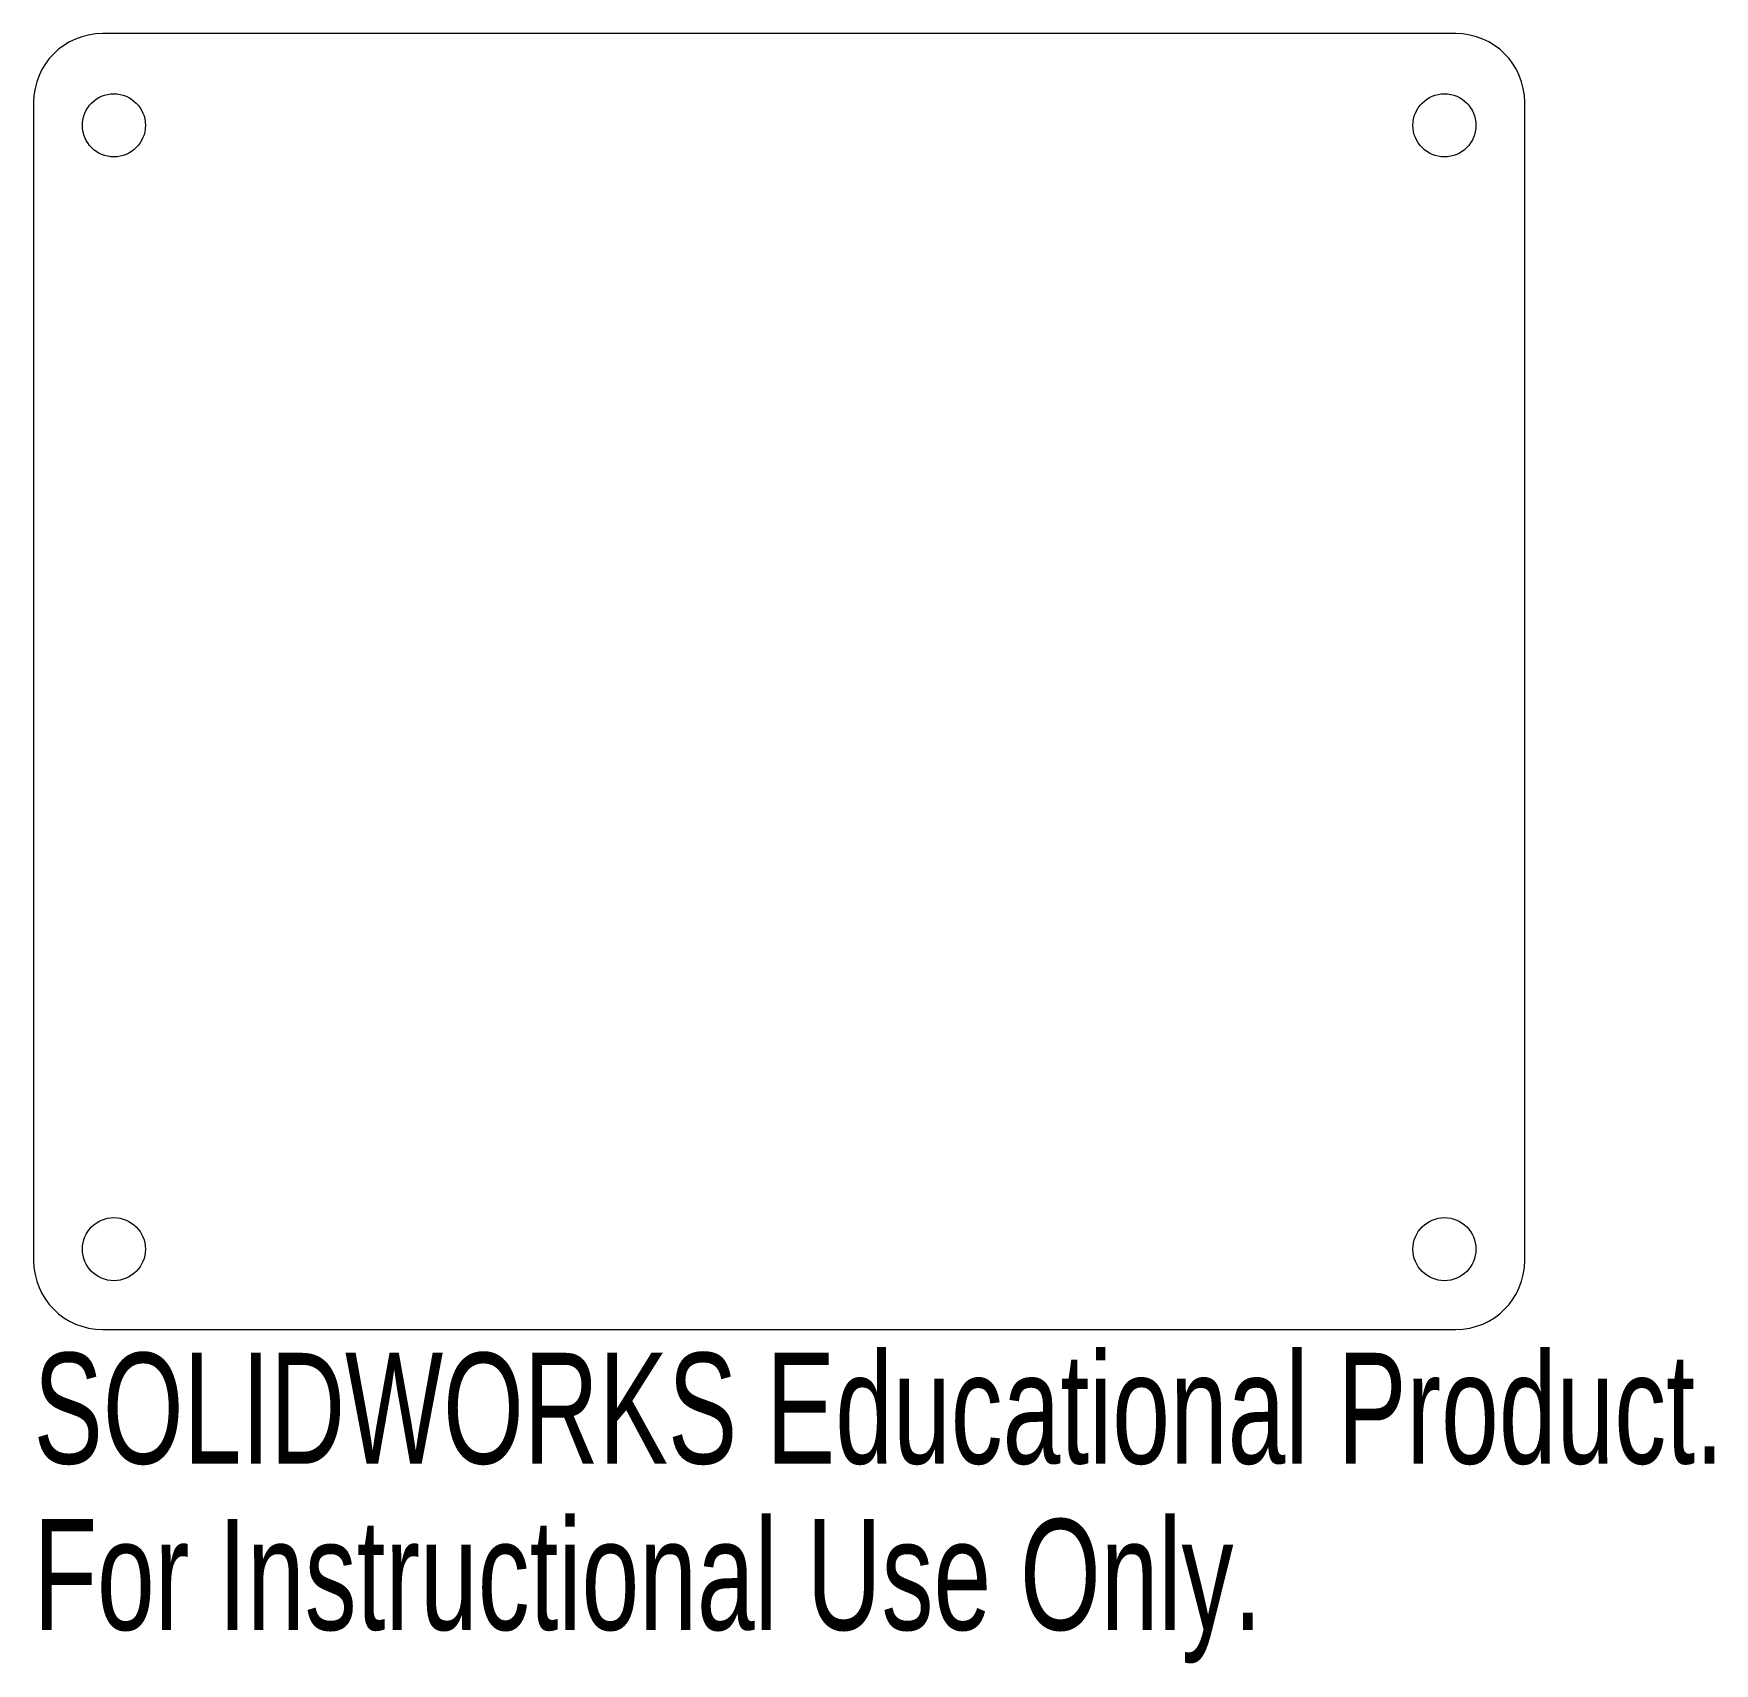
# Model space of a CAD drawing. Header units: millimetres. Extents: x -32.5 to 40.8, y -42.8 to 28.2.
import ezdxf

# ---------------------------------------------------------------- set-up
doc = ezdxf.new("R2010")
doc.units = ezdxf.units.MM
doc.styles.add('SLDTEXTSTYLE0', font='TXT', dxfattribs={"width": 0.7})

msp = doc.modelspace()

# ---------------------------------------------------------------- linework, layer by layer
at = {"color": 7, "linetype": 'Continuous', "lineweight": 15}
for p, q in [((29.5, 28.25), (-29.5, 28.25)), ((-32.5, 25.25), (-32.5, -25.25)), ((32.5, -25.25), (32.5, 25.25)), ((-29.5, -28.25), (29.5, -28.25))]:
    msp.add_line(p, q, dxfattribs=at)
for centre in [(-29, 24.25), (29, 24.25), (-29, -24.75), (29, -24.75)]:
    msp.add_circle(centre, 1.375, dxfattribs=at)
for centre, start, end in [((-29.5, 25.25), 90, 180), ((29.5, 25.25), 0, 90), ((-29.5, -25.25), 180, 270), ((29.5, -25.25), 270, 0)]:
    msp.add_arc(centre, 3, start, end, dxfattribs=at)

# ---------------------------------------------------------------- texts
at = {"color": 7, "linetype": 'Continuous', "char_height": 4.83362, "attachment_point": 1, "style": 'SLDTEXTSTYLE0'}
for s, insert in [('SOLIDWORKS Educational Product.', (-32.5, -29.27)), ('For Instructional Use Only.', (-32.5, -36.52))]:
    msp.add_mtext(s, dxfattribs=dict(at, insert=insert))

doc.saveas('drawing.dxf')
